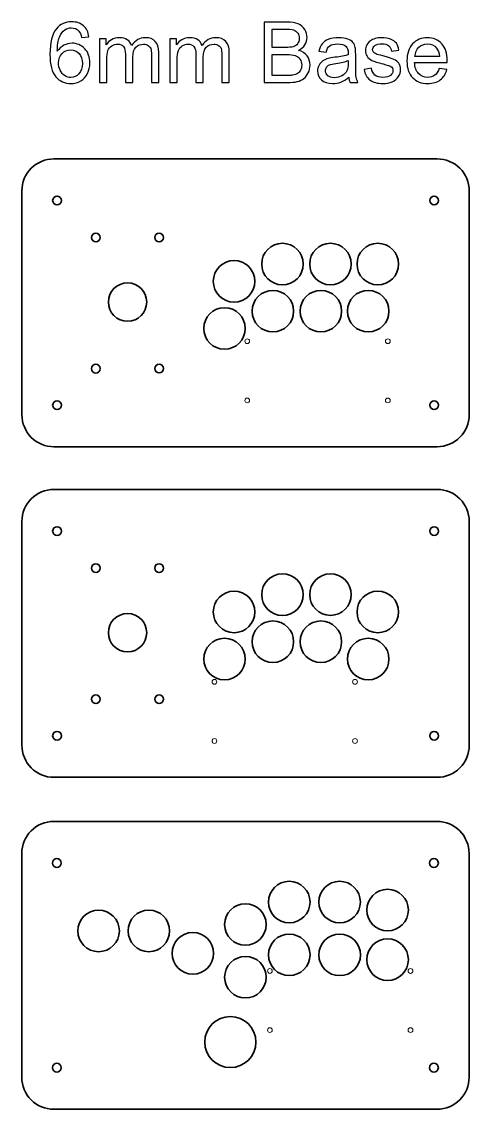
# Model space of a CAD drawing. Header units: centimetres. Extents: x 31 to 203, y -110 to 27.
# Drawn here: x 125.9 to 153.9, y -40.9 to 27.1 of the extents above; entities that cross this region are included whole.
import ezdxf

# ---------------------------------------------------------------- set-up
doc = ezdxf.new("R2010")
doc.units = ezdxf.units.CM
doc.header["$MEASUREMENT"] = 0
doc.layers.add('Layer 1', color=7, linetype='Continuous')

msp = doc.modelspace()

# ---------------------------------------------------------------- linework, layer by layer
at = {"layer": 'Layer 1', "color": 250, "lineweight": 35}
for centre, major_axis, ratio in [((130.56345, 13.6157), (0, 0.275), 1), ((134.52095, 13.6157), (0, 0.275), 1), ((142.24165, 11.95594), (0, 1.3), 1), ((145.24548, 11.95719), (0, 1.3), 1), ((148.20887, 11.95594), (0, 1.3), 1), ((139.21471, 10.87426), (0, 1.3), 1), ((132.54565, 9.577), (0, 1.20001), 0.99999167), ((141.64165, 9.00995), (0, 1.3), 1), ((144.64549, 9.00995), (0, 1.3), 1), ((147.60887, 9.00995), (0, 1.3), 1), ((138.61471, 7.92827), (0, 1.3), 1), ((130.56345, 5.41569), (0, 0.275), 1), ((134.5247, 5.41945), (0, 0.275), 1), ((130.56345, -7.05971), (0, 0.275), 1), ((134.52095, -7.05971), (0, 0.275), 1), ((142.24165, -8.71947), (0, 1.3), 1), ((145.24548, -8.71822), (0, 1.3), 1), ((139.21471, -9.80115), (0, 1.3), 1), ((148.20887, -9.80115), (0, 1.3), 1), ((132.54565, -11.09841), (0, 1.20001), 0.99999167), ((141.64165, -11.66546), (0, 1.3), 1), ((144.64549, -11.66546), (0, 1.3), 1), ((138.61471, -12.74714), (0, 1.3), 1), ((147.60887, -12.74714), (0, 1.3), 1), ((130.56345, -15.25972), (0, 0.275), 1), ((134.5247, -15.25596), (0, 0.275), 1), ((142.66574, -27.94523), (0, 1.30001), 0.99999231), ((145.82073, -27.94648), (0, 1.30001), 0.99999231), ((148.82074, -28.44649), (0, 1.30001), 0.99999231), ((130.73325, -29.75148), (0, 1.30001), 0.99999231), ((133.87824, -29.74899), (0, 1.30001), 0.99999231), ((139.92075, -29.35023), (0, 1.30001), 0.99999231), ((136.63074, -31.15273), (0, 1.30001), 0.99999231), ((142.66574, -31.24648), (0, 1.30001), 0.99999231), ((145.82199, -31.24899), (0, 1.30001), 0.99999231), ((148.82199, -31.54898), (0, 1.30001), 0.99999231), ((139.92324, -32.64523), (0, 1.30001), 0.99999231), ((138.98075, -36.70272), (0, 1.6), 1)]:
    msp.add_ellipse(centre, major_axis=major_axis, ratio=ratio, dxfattribs=at)
at = {"layer": 'Layer 1', "color": 250}
for points, knots in [([(130.12875, 26.16837), (130.12875, 26.16837), (129.66838, 26.13133), (129.66838, 26.13133), (129.62693, 26.31389), (129.56784, 26.44707), (129.49111, 26.52997), (129.36499, 26.66314), (129.20888, 26.72929), (129.02368, 26.72929), (128.87463, 26.72929), (128.74234, 26.68784), (128.62856, 26.60494), (128.48216, 26.49822), (128.36751, 26.343), (128.28196, 26.13839), (128.19729, 25.93289), (128.1532, 25.64097), (128.14967, 25.26262), (128.26168, 25.43283), (128.39926, 25.55983), (128.56154, 25.64185), (128.72381, 25.72476), (128.89315, 25.76621), (129.0713, 25.76621), (129.38175, 25.76621), (129.64633, 25.65155), (129.86505, 25.42313), (130.08289, 25.19471), (130.19225, 24.90014), (130.19225, 24.53766), (130.19225, 24.29953), (130.1411, 24.07905), (130.03879, 23.87443), (129.93561, 23.66982), (129.79538, 23.51372), (129.61546, 23.40524), (129.43643, 23.29676), (129.2327, 23.24208), (129.00516, 23.24208), (128.61798, 23.24208), (128.30136, 23.38496), (128.05618, 23.66982), (127.81188, 23.95469), (127.68929, 24.42477), (127.68929, 25.07917), (127.68929, 25.81119), (127.82511, 26.34388), (128.09587, 26.67637), (128.33223, 26.96565), (128.65061, 27.11029), (129.0519, 27.11029), (129.35, 27.11029), (129.59518, 27.02651), (129.78568, 26.85982), (129.97618, 26.69313), (130.09083, 26.46294), (130.12875, 26.16837)], [0, 0, 0, 0, 0.05263158, 0.05263158, 0.05263158, 0.10526316, 0.10526316, 0.10526316, 0.15789474, 0.15789474, 0.15789474, 0.21052632, 0.21052632, 0.21052632, 0.26315789, 0.26315789, 0.26315789, 0.31578947, 0.31578947, 0.31578947, 0.36842105, 0.36842105, 0.36842105, 0.42105263, 0.42105263, 0.42105263, 0.47368421, 0.47368421, 0.47368421, 0.52631579, 0.52631579, 0.52631579, 0.57894737, 0.57894737, 0.57894737, 0.63157895, 0.63157895, 0.63157895, 0.68421053, 0.68421053, 0.68421053, 0.73684211, 0.73684211, 0.73684211, 0.78947368, 0.78947368, 0.78947368, 0.84210526, 0.84210526, 0.84210526, 0.89473684, 0.89473684, 0.89473684, 0.94736842, 0.94736842, 0.94736842, 1, 1, 1, 1]), ([(141.10367, 23.30558), (141.10367, 23.30558), (141.10367, 27.09442), (141.10367, 27.09442), (141.10367, 27.09442), (142.52537, 27.09442), (142.52537, 27.09442), (142.81465, 27.09442), (143.0466, 27.05649), (143.2221, 26.97976), (143.39673, 26.90303), (143.53343, 26.78485), (143.63221, 26.62522), (143.73187, 26.46647), (143.78126, 26.29978), (143.78126, 26.12516), (143.78126, 25.96376), (143.73716, 25.81119), (143.64985, 25.66831), (143.56253, 25.52544), (143.43024, 25.4099), (143.25297, 25.32171), (143.48228, 25.25468), (143.65867, 25.14003), (143.78126, 24.97775), (143.90473, 24.81635), (143.96647, 24.62497), (143.96647, 24.40448), (143.96647, 24.22633), (143.92854, 24.06141), (143.85358, 23.90883), (143.77861, 23.75625), (143.68601, 23.63896), (143.57576, 23.55605), (143.46552, 23.47403), (143.32706, 23.41141), (143.16125, 23.36908), (142.99456, 23.32675), (142.79083, 23.30558), (142.54918, 23.30558), (142.54918, 23.30558), (141.10367, 23.30558), (141.10367, 23.30558)], [0, 0, 0, 0, 0.07142857, 0.07142857, 0.07142857, 0.14285714, 0.14285714, 0.14285714, 0.21428571, 0.21428571, 0.21428571, 0.28571429, 0.28571429, 0.28571429, 0.35714286, 0.35714286, 0.35714286, 0.42857143, 0.42857143, 0.42857143, 0.5, 0.5, 0.5, 0.57142857, 0.57142857, 0.57142857, 0.64285714, 0.64285714, 0.64285714, 0.71428571, 0.71428571, 0.71428571, 0.78571429, 0.78571429, 0.78571429, 0.85714286, 0.85714286, 0.85714286, 0.92857143, 0.92857143, 0.92857143, 1, 1, 1, 1]), ([(141.60638, 25.50162), (141.60638, 25.50162), (142.42571, 25.50162), (142.42571, 25.50162), (142.64796, 25.50162), (142.80759, 25.51662), (142.90372, 25.54572), (143.0316, 25.58364), (143.12774, 25.64714), (143.19212, 25.73534), (143.2565, 25.82353), (143.28913, 25.93378), (143.28913, 26.06695), (143.28913, 26.19307), (143.25915, 26.30419), (143.19829, 26.39944), (143.13832, 26.49558), (143.05189, 26.56172), (142.93988, 26.597), (142.82787, 26.63228), (142.63561, 26.64992), (142.36397, 26.64992), (142.36397, 26.64992), (141.60638, 26.64992), (141.60638, 26.64992), (141.60638, 26.64992), (141.60638, 25.50162), (141.60638, 25.50162)], [0, 0, 0, 0, 0.11111111, 0.11111111, 0.11111111, 0.22222222, 0.22222222, 0.22222222, 0.33333333, 0.33333333, 0.33333333, 0.44444444, 0.44444444, 0.44444444, 0.55555556, 0.55555556, 0.55555556, 0.66666667, 0.66666667, 0.66666667, 0.77777778, 0.77777778, 0.77777778, 0.88888889, 0.88888889, 0.88888889, 1, 1, 1, 1]), ([(130.78051, 23.30558), (130.78051, 23.30558), (130.78051, 26.05196), (130.78051, 26.05196), (130.78051, 26.05196), (131.19855, 26.05196), (131.19855, 26.05196), (131.19855, 26.05196), (131.19855, 25.6639), (131.19855, 25.6639), (131.2841, 25.79796), (131.39875, 25.90644), (131.54163, 25.98757), (131.6845, 26.0696), (131.84678, 26.11017), (132.02934, 26.11017), (132.23219, 26.11017), (132.39888, 26.06783), (132.52853, 25.98405), (132.65817, 25.89938), (132.74989, 25.78208), (132.80281, 25.63039), (133.02153, 25.95053), (133.30464, 26.11017), (133.65389, 26.11017), (133.92729, 26.11017), (134.13807, 26.0352), (134.28448, 25.88439), (134.43176, 25.73357), (134.50585, 25.50162), (134.50585, 25.18853), (134.50585, 25.18853), (134.50585, 23.30558), (134.50585, 23.30558), (134.50585, 23.30558), (134.04018, 23.30558), (134.04018, 23.30558), (134.04018, 23.30558), (134.04018, 25.03419), (134.04018, 25.03419), (134.04018, 25.2194), (134.0243, 25.35346), (133.99432, 25.43548), (133.96433, 25.5175), (133.90965, 25.58276), (133.82939, 25.63303), (133.75002, 25.6833), (133.65653, 25.708), (133.54982, 25.708), (133.35579, 25.708), (133.19528, 25.64362), (133.06739, 25.51573), (132.93951, 25.38697), (132.87601, 25.18148), (132.87601, 24.89925), (132.87601, 24.89925), (132.87601, 23.30558), (132.87601, 23.30558), (132.87601, 23.30558), (132.41034, 23.30558), (132.41034, 23.30558), (132.41034, 23.30558), (132.41034, 25.08799), (132.41034, 25.08799), (132.41034, 25.29437), (132.37242, 25.44959), (132.29657, 25.55278), (132.22073, 25.65596), (132.09637, 25.708), (131.92439, 25.708), (131.79386, 25.708), (131.67304, 25.6736), (131.56191, 25.60481), (131.45079, 25.53602), (131.37053, 25.43548), (131.32026, 25.3023), (131.27087, 25.17001), (131.24618, 24.97863), (131.24618, 24.72904), (131.24618, 24.72904), (131.24618, 23.30558), (131.24618, 23.30558), (131.24618, 23.30558), (130.78051, 23.30558), (130.78051, 23.30558)], [0, 0, 0, 0, 0.03571429, 0.03571429, 0.03571429, 0.07142857, 0.07142857, 0.07142857, 0.10714286, 0.10714286, 0.10714286, 0.14285714, 0.14285714, 0.14285714, 0.17857143, 0.17857143, 0.17857143, 0.21428571, 0.21428571, 0.21428571, 0.25, 0.25, 0.25, 0.28571429, 0.28571429, 0.28571429, 0.32142857, 0.32142857, 0.32142857, 0.35714286, 0.35714286, 0.35714286, 0.39285714, 0.39285714, 0.39285714, 0.42857143, 0.42857143, 0.42857143, 0.46428571, 0.46428571, 0.46428571, 0.5, 0.5, 0.5, 0.53571429, 0.53571429, 0.53571429, 0.57142857, 0.57142857, 0.57142857, 0.60714286, 0.60714286, 0.60714286, 0.64285714, 0.64285714, 0.64285714, 0.67857143, 0.67857143, 0.67857143, 0.71428571, 0.71428571, 0.71428571, 0.75, 0.75, 0.75, 0.78571429, 0.78571429, 0.78571429, 0.82142857, 0.82142857, 0.82142857, 0.85714286, 0.85714286, 0.85714286, 0.89285714, 0.89285714, 0.89285714, 0.92857143, 0.92857143, 0.92857143, 0.96428571, 0.96428571, 0.96428571, 1, 1, 1, 1]), ([(135.18847, 23.30558), (135.18847, 23.30558), (135.18847, 26.05196), (135.18847, 26.05196), (135.18847, 26.05196), (135.60651, 26.05196), (135.60651, 26.05196), (135.60651, 26.05196), (135.60651, 25.6639), (135.60651, 25.6639), (135.69206, 25.79796), (135.80671, 25.90644), (135.94959, 25.98757), (136.09246, 26.0696), (136.25474, 26.11017), (136.4373, 26.11017), (136.64015, 26.11017), (136.80684, 26.06783), (136.93649, 25.98405), (137.06613, 25.89938), (137.15785, 25.78208), (137.21077, 25.63039), (137.42949, 25.95053), (137.7126, 26.11017), (138.06185, 26.11017), (138.33525, 26.11017), (138.54603, 26.0352), (138.69244, 25.88439), (138.83972, 25.73357), (138.91381, 25.50162), (138.91381, 25.18853), (138.91381, 25.18853), (138.91381, 23.30558), (138.91381, 23.30558), (138.91381, 23.30558), (138.44814, 23.30558), (138.44814, 23.30558), (138.44814, 23.30558), (138.44814, 25.03419), (138.44814, 25.03419), (138.44814, 25.2194), (138.43226, 25.35346), (138.40228, 25.43548), (138.37229, 25.5175), (138.31761, 25.58276), (138.23735, 25.63303), (138.15798, 25.6833), (138.06449, 25.708), (137.95778, 25.708), (137.76375, 25.708), (137.60324, 25.64362), (137.47535, 25.51573), (137.34747, 25.38697), (137.28397, 25.18148), (137.28397, 24.89925), (137.28397, 24.89925), (137.28397, 23.30558), (137.28397, 23.30558), (137.28397, 23.30558), (136.8183, 23.30558), (136.8183, 23.30558), (136.8183, 23.30558), (136.8183, 25.08799), (136.8183, 25.08799), (136.8183, 25.29437), (136.78038, 25.44959), (136.70453, 25.55278), (136.62869, 25.65596), (136.50433, 25.708), (136.33235, 25.708), (136.20182, 25.708), (136.081, 25.6736), (135.96987, 25.60481), (135.85875, 25.53602), (135.77849, 25.43548), (135.72822, 25.3023), (135.67883, 25.17001), (135.65414, 24.97863), (135.65414, 24.72904), (135.65414, 24.72904), (135.65414, 23.30558), (135.65414, 23.30558), (135.65414, 23.30558), (135.18847, 23.30558), (135.18847, 23.30558)], [0, 0, 0, 0, 0.03571429, 0.03571429, 0.03571429, 0.07142857, 0.07142857, 0.07142857, 0.10714286, 0.10714286, 0.10714286, 0.14285714, 0.14285714, 0.14285714, 0.17857143, 0.17857143, 0.17857143, 0.21428571, 0.21428571, 0.21428571, 0.25, 0.25, 0.25, 0.28571429, 0.28571429, 0.28571429, 0.32142857, 0.32142857, 0.32142857, 0.35714286, 0.35714286, 0.35714286, 0.39285714, 0.39285714, 0.39285714, 0.42857143, 0.42857143, 0.42857143, 0.46428571, 0.46428571, 0.46428571, 0.5, 0.5, 0.5, 0.53571429, 0.53571429, 0.53571429, 0.57142857, 0.57142857, 0.57142857, 0.60714286, 0.60714286, 0.60714286, 0.64285714, 0.64285714, 0.64285714, 0.67857143, 0.67857143, 0.67857143, 0.71428571, 0.71428571, 0.71428571, 0.75, 0.75, 0.75, 0.78571429, 0.78571429, 0.78571429, 0.82142857, 0.82142857, 0.82142857, 0.85714286, 0.85714286, 0.85714286, 0.89285714, 0.89285714, 0.89285714, 0.92857143, 0.92857143, 0.92857143, 0.96428571, 0.96428571, 0.96428571, 1, 1, 1, 1]), ([(146.39005, 23.64954), (146.21719, 23.50225), (146.0505, 23.39907), (145.89087, 23.33821), (145.73123, 23.27736), (145.56014, 23.24737), (145.37669, 23.24737), (145.07507, 23.24737), (144.84311, 23.32057), (144.68084, 23.46786), (144.51856, 23.61426), (144.43742, 23.80212), (144.43742, 24.03054), (144.43742, 24.16459), (144.46829, 24.28718), (144.52914, 24.39831), (144.59088, 24.50943), (144.67114, 24.59763), (144.76991, 24.66466), (144.86957, 24.73169), (144.9807, 24.78284), (145.10505, 24.81723), (145.19677, 24.84105), (145.33524, 24.86398), (145.51957, 24.88691), (145.89528, 24.931), (146.17309, 24.9848), (146.35036, 25.04654), (146.35212, 25.11004), (146.353, 25.15061), (146.353, 25.16737), (146.353, 25.3561), (146.30891, 25.48928), (146.22071, 25.56689), (146.10165, 25.67184), (145.92438, 25.72387), (145.68978, 25.72387), (145.47018, 25.72387), (145.3079, 25.68507), (145.20383, 25.60834), (145.09888, 25.53161), (145.02215, 25.39579), (144.97188, 25.2), (144.97188, 25.2), (144.5168, 25.2635), (144.5168, 25.2635), (144.55825, 25.45841), (144.62616, 25.61628), (144.72141, 25.73622), (144.81666, 25.85616), (144.95424, 25.94789), (145.13416, 26.01315), (145.31319, 26.07753), (145.52221, 26.11017), (145.75857, 26.11017), (145.99317, 26.11017), (146.18455, 26.08282), (146.33184, 26.02726), (146.47824, 25.9717), (146.58672, 25.90291), (146.65551, 25.81912), (146.7243, 25.73534), (146.77281, 25.62951), (146.80103, 25.50162), (146.81603, 25.42225), (146.82396, 25.27937), (146.82396, 25.07388), (146.82396, 25.07388), (146.82396, 24.45652), (146.82396, 24.45652), (146.82396, 24.02525), (146.83366, 23.75273), (146.85307, 23.63719), (146.87159, 23.52166), (146.91039, 23.41141), (146.96684, 23.30558), (146.96684, 23.30558), (146.48, 23.30558), (146.48, 23.30558), (146.43326, 23.40348), (146.40328, 23.51813), (146.39005, 23.64954)], [0, 0, 0, 0, 0.03703704, 0.03703704, 0.03703704, 0.07407407, 0.07407407, 0.07407407, 0.11111111, 0.11111111, 0.11111111, 0.14814815, 0.14814815, 0.14814815, 0.18518519, 0.18518519, 0.18518519, 0.22222222, 0.22222222, 0.22222222, 0.25925926, 0.25925926, 0.25925926, 0.2962963, 0.2962963, 0.2962963, 0.33333333, 0.33333333, 0.33333333, 0.37037037, 0.37037037, 0.37037037, 0.40740741, 0.40740741, 0.40740741, 0.44444444, 0.44444444, 0.44444444, 0.48148148, 0.48148148, 0.48148148, 0.51851852, 0.51851852, 0.51851852, 0.55555556, 0.55555556, 0.55555556, 0.59259259, 0.59259259, 0.59259259, 0.62962963, 0.62962963, 0.62962963, 0.66666667, 0.66666667, 0.66666667, 0.7037037, 0.7037037, 0.7037037, 0.74074074, 0.74074074, 0.74074074, 0.77777778, 0.77777778, 0.77777778, 0.81481481, 0.81481481, 0.81481481, 0.85185185, 0.85185185, 0.85185185, 0.88888889, 0.88888889, 0.88888889, 0.92592593, 0.92592593, 0.92592593, 0.96296296, 0.96296296, 0.96296296, 1, 1, 1, 1]), ([(147.35401, 24.12579), (147.35401, 24.12579), (147.81439, 24.19987), (147.81439, 24.19987), (147.83996, 24.01555), (147.91228, 23.87443), (148.03046, 23.77566), (148.14864, 23.67776), (148.31445, 23.62837), (148.52612, 23.62837), (148.74043, 23.62837), (148.89918, 23.67159), (149.00325, 23.7589), (149.10644, 23.84533), (149.15847, 23.94764), (149.15847, 24.06493), (149.15847, 24.16989), (149.11173, 24.25279), (149.01912, 24.31276), (148.95386, 24.35421), (148.79511, 24.40625), (148.54287, 24.47063), (148.20244, 24.55618), (147.96696, 24.63026), (147.83467, 24.69288), (147.70326, 24.75638), (147.6036, 24.84281), (147.53569, 24.95394), (147.46778, 25.06418), (147.43339, 25.18677), (147.43339, 25.32082), (147.43339, 25.44341), (147.46161, 25.5563), (147.51717, 25.66037), (147.57362, 25.76444), (147.64946, 25.85087), (147.7456, 25.91966), (147.81791, 25.97258), (147.91669, 26.01756), (148.04105, 26.0546), (148.16628, 26.09164), (148.29946, 26.11017), (148.44233, 26.11017), (148.65753, 26.11017), (148.84626, 26.0793), (149.00854, 26.01668), (149.1717, 25.95494), (149.29164, 25.87028), (149.36926, 25.76444), (149.44599, 25.65773), (149.49978, 25.51573), (149.52889, 25.33758), (149.52889, 25.33758), (149.0738, 25.27408), (149.0738, 25.27408), (149.05352, 25.41696), (148.99355, 25.52896), (148.89477, 25.60922), (148.79599, 25.68948), (148.65664, 25.72916), (148.47585, 25.72916), (148.2633, 25.72916), (148.11072, 25.69389), (148.01988, 25.62333), (147.92904, 25.55278), (147.88318, 25.46987), (147.88318, 25.3755), (147.88318, 25.31553), (147.9017, 25.26085), (147.93962, 25.21235), (147.97755, 25.16296), (148.03664, 25.1215), (148.11778, 25.08887), (148.16452, 25.07123), (148.30034, 25.03155), (148.52788, 24.96981), (148.85596, 24.8825), (149.08527, 24.81018), (149.2158, 24.75462), (149.34633, 24.69905), (149.44863, 24.61703), (149.52271, 24.5112), (149.59768, 24.40448), (149.63472, 24.27219), (149.63472, 24.11344), (149.63472, 23.9591), (149.58974, 23.81358), (149.4989, 23.67688), (149.40806, 23.54018), (149.27753, 23.43434), (149.10732, 23.35938), (148.93622, 23.28441), (148.74308, 23.24737), (148.52788, 23.24737), (148.17157, 23.24737), (147.89905, 23.32146), (147.71208, 23.46874), (147.52511, 23.61691), (147.40605, 23.83563), (147.35401, 24.12579)], [0, 0, 0, 0, 0.03030303, 0.03030303, 0.03030303, 0.06060606, 0.06060606, 0.06060606, 0.09090909, 0.09090909, 0.09090909, 0.12121212, 0.12121212, 0.12121212, 0.15151515, 0.15151515, 0.15151515, 0.18181818, 0.18181818, 0.18181818, 0.21212121, 0.21212121, 0.21212121, 0.24242424, 0.24242424, 0.24242424, 0.27272727, 0.27272727, 0.27272727, 0.3030303, 0.3030303, 0.3030303, 0.33333333, 0.33333333, 0.33333333, 0.36363636, 0.36363636, 0.36363636, 0.39393939, 0.39393939, 0.39393939, 0.42424242, 0.42424242, 0.42424242, 0.45454545, 0.45454545, 0.45454545, 0.48484848, 0.48484848, 0.48484848, 0.51515152, 0.51515152, 0.51515152, 0.54545455, 0.54545455, 0.54545455, 0.57575758, 0.57575758, 0.57575758, 0.60606061, 0.60606061, 0.60606061, 0.63636364, 0.63636364, 0.63636364, 0.66666667, 0.66666667, 0.66666667, 0.6969697, 0.6969697, 0.6969697, 0.72727273, 0.72727273, 0.72727273, 0.75757576, 0.75757576, 0.75757576, 0.78787879, 0.78787879, 0.78787879, 0.81818182, 0.81818182, 0.81818182, 0.84848485, 0.84848485, 0.84848485, 0.87878788, 0.87878788, 0.87878788, 0.90909091, 0.90909091, 0.90909091, 0.93939394, 0.93939394, 0.93939394, 0.96969697, 0.96969697, 0.96969697, 1, 1, 1, 1]), ([(152.0583, 24.19458), (152.0583, 24.19458), (152.53984, 24.13108), (152.53984, 24.13108), (152.46488, 23.8515), (152.32465, 23.63366), (152.12004, 23.47932), (151.91543, 23.32498), (151.65437, 23.24737), (151.33599, 23.24737), (150.93559, 23.24737), (150.61809, 23.37084), (150.38349, 23.61779), (150.14889, 23.86385), (150.03159, 24.21046), (150.03159, 24.65584), (150.03159, 25.11621), (150.14977, 25.47428), (150.38702, 25.72828), (150.62426, 25.98316), (150.93206, 26.11017), (151.31041, 26.11017), (151.67642, 26.11017), (151.9754, 25.98581), (152.20735, 25.73622), (152.4393, 25.48663), (152.55572, 25.13562), (152.55572, 24.68318), (152.55572, 24.65584), (152.55484, 24.61439), (152.55307, 24.55971), (152.55307, 24.55971), (150.50784, 24.55971), (150.50784, 24.55971), (150.52548, 24.25896), (150.61015, 24.02789), (150.76361, 23.86826), (150.91618, 23.70863), (151.10756, 23.62837), (151.33599, 23.62837), (151.5062, 23.62837), (151.65172, 23.67335), (151.77167, 23.76331), (151.8925, 23.85327), (151.98775, 23.99702), (152.0583, 24.19458)], [0, 0, 0, 0, 0.06666667, 0.06666667, 0.06666667, 0.13333333, 0.13333333, 0.13333333, 0.2, 0.2, 0.2, 0.26666667, 0.26666667, 0.26666667, 0.33333333, 0.33333333, 0.33333333, 0.4, 0.4, 0.4, 0.46666667, 0.46666667, 0.46666667, 0.53333333, 0.53333333, 0.53333333, 0.6, 0.6, 0.6, 0.66666667, 0.66666667, 0.66666667, 0.73333333, 0.73333333, 0.73333333, 0.8, 0.8, 0.8, 0.86666667, 0.86666667, 0.86666667, 0.93333333, 0.93333333, 0.93333333, 1, 1, 1, 1]), ([(128.22375, 24.53325), (128.22375, 24.37273), (128.25815, 24.21928), (128.32606, 24.07287), (128.39397, 23.92647), (128.48922, 23.81534), (128.61004, 23.73861), (128.73175, 23.66189), (128.86052, 23.62308), (128.99722, 23.62308), (129.19566, 23.62308), (129.36499, 23.70246), (129.50522, 23.86121), (129.64545, 24.01996), (129.716, 24.23515), (129.716, 24.50767), (129.716, 24.76961), (129.64633, 24.97598), (129.50786, 25.1268), (129.3694, 25.27761), (129.19301, 25.35346), (128.9787, 25.35346), (128.76879, 25.35346), (128.58976, 25.27761), (128.44336, 25.1268), (128.29695, 24.97598), (128.22375, 24.77843), (128.22375, 24.53325)], [0, 0, 0, 0, 0.11111111, 0.11111111, 0.11111111, 0.22222222, 0.22222222, 0.22222222, 0.33333333, 0.33333333, 0.33333333, 0.44444444, 0.44444444, 0.44444444, 0.55555556, 0.55555556, 0.55555556, 0.66666667, 0.66666667, 0.66666667, 0.77777778, 0.77777778, 0.77777778, 0.88888889, 0.88888889, 0.88888889, 1, 1, 1, 1]), ([(150.5343, 24.94071), (150.5343, 24.94071), (152.06359, 24.94071), (152.06359, 24.94071), (152.04331, 25.17178), (151.98422, 25.34464), (151.88809, 25.46017), (151.7408, 25.63921), (151.54854, 25.72916), (151.31306, 25.72916), (151.09963, 25.72916), (150.92059, 25.65773), (150.77507, 25.51485), (150.63043, 25.37198), (150.55018, 25.1806), (150.5343, 24.94071)], [0, 0, 0, 0, 0.2, 0.2, 0.2, 0.4, 0.4, 0.4, 0.6, 0.6, 0.6, 0.8, 0.8, 0.8, 1, 1, 1, 1]), ([(141.60638, 23.75008), (141.60638, 23.75008), (142.55006, 23.75008), (142.55006, 23.75008), (142.71234, 23.75008), (142.82611, 23.75625), (142.89226, 23.7686), (143.00691, 23.78889), (143.10392, 23.82328), (143.18153, 23.87179), (143.25915, 23.9203), (143.32265, 23.99085), (143.37292, 24.08346), (143.42319, 24.17606), (143.44788, 24.28278), (143.44788, 24.4036), (143.44788, 24.54559), (143.41172, 24.66818), (143.33852, 24.77314), (143.2662, 24.87809), (143.16566, 24.95129), (143.0369, 24.99362), (142.90901, 25.03596), (142.7238, 25.05712), (142.48303, 25.05712), (142.48303, 25.05712), (141.60638, 25.05712), (141.60638, 25.05712), (141.60638, 25.05712), (141.60638, 23.75008), (141.60638, 23.75008)], [0, 0, 0, 0, 0.1, 0.1, 0.1, 0.2, 0.2, 0.2, 0.3, 0.3, 0.3, 0.4, 0.4, 0.4, 0.5, 0.5, 0.5, 0.6, 0.6, 0.6, 0.7, 0.7, 0.7, 0.8, 0.8, 0.8, 0.9, 0.9, 0.9, 1, 1, 1, 1]), ([(146.353, 24.68141), (146.18367, 24.61262), (145.92967, 24.55441), (145.591, 24.50679), (145.39874, 24.47945), (145.26292, 24.44858), (145.18355, 24.41418), (145.10417, 24.37979), (145.04332, 24.32952), (145.0001, 24.26425), (144.95689, 24.19811), (144.93484, 24.12491), (144.93484, 24.04377), (144.93484, 23.92118), (144.98158, 23.81799), (145.07595, 23.73597), (145.17032, 23.65395), (145.3079, 23.6125), (145.4887, 23.6125), (145.66773, 23.6125), (145.82737, 23.6513), (145.96759, 23.7298), (146.10694, 23.80741), (146.21013, 23.91412), (146.27539, 24.04906), (146.32566, 24.15401), (146.35036, 24.30835), (146.35036, 24.51208), (146.35036, 24.51208), (146.353, 24.68141), (146.353, 24.68141)], [0, 0, 0, 0, 0.1, 0.1, 0.1, 0.2, 0.2, 0.2, 0.3, 0.3, 0.3, 0.4, 0.4, 0.4, 0.5, 0.5, 0.5, 0.6, 0.6, 0.6, 0.7, 0.7, 0.7, 0.8, 0.8, 0.8, 0.9, 0.9, 0.9, 1, 1, 1, 1])]:
    msp.add_open_spline(points, degree=3, knots=knots, dxfattribs=at)
at = {"layer": 'Layer 1', "lineweight": 35}
for points, knots in [([(153.93333, 16.5319), (153.93299, 17.06267), (153.72183, 17.57156), (153.34628, 17.94663), (152.97073, 18.32171), (152.4641, 18.53223), (151.93333, 18.5319), (151.93333, 18.5319), (127.93333, 18.5319), (127.93333, 18.5319), (127.40256, 18.53156), (126.89367, 18.32039), (126.51859, 17.94485), (126.14352, 17.5693), (125.93299, 17.06267), (125.93333, 16.5319), (125.93333, 16.5319), (125.93333, 2.5319), (125.93333, 2.5319), (125.93366, 2.00113), (126.14483, 1.49223), (126.52038, 1.11716), (126.89593, 0.74209), (127.40256, 0.53156), (127.93333, 0.5319), (127.93333, 0.5319), (151.93333, 0.5319), (151.93333, 0.5319), (152.4641, 0.53223), (152.97299, 0.7434), (153.34807, 1.11895), (153.72314, 1.49449), (153.93366, 2.00113), (153.93333, 2.5319), (153.93333, 2.5319), (153.93333, 16.5319), (153.93333, 16.5319)], [0, 0, 0, 0, 0.08333333, 0.08333333, 0.08333333, 0.16666667, 0.16666667, 0.16666667, 0.25, 0.25, 0.25, 0.33333333, 0.33333333, 0.33333333, 0.41666667, 0.41666667, 0.41666667, 0.5, 0.5, 0.5, 0.58333333, 0.58333333, 0.58333333, 0.66666667, 0.66666667, 0.66666667, 0.75, 0.75, 0.75, 0.83333333, 0.83333333, 0.83333333, 0.91666667, 0.91666667, 0.91666667, 1, 1, 1, 1]), ([(128.40833, 15.9319), (128.40833, 16.08378), (128.28521, 16.2069), (128.13333, 16.2069), (127.98145, 16.2069), (127.85833, 16.08378), (127.85833, 15.9319), (127.85833, 15.78002), (127.98145, 15.6569), (128.13333, 15.6569), (128.28521, 15.6569), (128.40833, 15.78002), (128.40833, 15.9319)], [0, 0, 0, 0, 0.25, 0.25, 0.25, 0.5, 0.5, 0.5, 0.75, 0.75, 0.75, 1, 1, 1, 1]), ([(152.00833, 15.9319), (152.00833, 16.08378), (151.88521, 16.2069), (151.73333, 16.2069), (151.58145, 16.2069), (151.45833, 16.08378), (151.45833, 15.9319), (151.45833, 15.78002), (151.58145, 15.6569), (151.73333, 15.6569), (151.88521, 15.6569), (152.00833, 15.78002), (152.00833, 15.9319)], [0, 0, 0, 0, 0.25, 0.25, 0.25, 0.5, 0.5, 0.5, 0.75, 0.75, 0.75, 1, 1, 1, 1]), ([(128.40833, 3.1319), (128.40833, 3.28378), (128.28521, 3.4069), (128.13333, 3.4069), (127.98145, 3.4069), (127.85833, 3.28378), (127.85833, 3.1319), (127.85833, 2.98002), (127.98145, 2.8569), (128.13333, 2.8569), (128.28521, 2.8569), (128.40833, 2.98002), (128.40833, 3.1319)], [0, 0, 0, 0, 0.25, 0.25, 0.25, 0.5, 0.5, 0.5, 0.75, 0.75, 0.75, 1, 1, 1, 1]), ([(152.00833, 3.1319), (152.00833, 3.28378), (151.88521, 3.4069), (151.73333, 3.4069), (151.58145, 3.4069), (151.45833, 3.28378), (151.45833, 3.1319), (151.45833, 2.98002), (151.58145, 2.8569), (151.73333, 2.8569), (151.88521, 2.8569), (152.00833, 2.98002), (152.00833, 3.1319)], [0, 0, 0, 0, 0.25, 0.25, 0.25, 0.5, 0.5, 0.5, 0.75, 0.75, 0.75, 1, 1, 1, 1]), ([(153.93333, -4.14351), (153.93299, -3.61274), (153.72183, -3.10385), (153.34628, -2.72878), (152.97073, -2.3537), (152.4641, -2.14318), (151.93333, -2.14351), (151.93333, -2.14351), (127.93333, -2.14351), (127.93333, -2.14351), (127.40256, -2.14385), (126.89367, -2.35502), (126.51859, -2.73056), (126.14352, -3.10611), (125.93299, -3.61274), (125.93333, -4.14351), (125.93333, -4.14351), (125.93333, -18.14351), (125.93333, -18.14351), (125.93366, -18.67428), (126.14483, -19.18318), (126.52038, -19.55825), (126.89593, -19.93332), (127.40256, -20.14385), (127.93333, -20.14351), (127.93333, -20.14351), (151.93333, -20.14351), (151.93333, -20.14351), (152.4641, -20.14318), (152.97299, -19.93201), (153.34807, -19.55646), (153.72314, -19.18092), (153.93366, -18.67428), (153.93333, -18.14351), (153.93333, -18.14351), (153.93333, -4.14351), (153.93333, -4.14351)], [0, 0, 0, 0, 0.08333333, 0.08333333, 0.08333333, 0.16666667, 0.16666667, 0.16666667, 0.25, 0.25, 0.25, 0.33333333, 0.33333333, 0.33333333, 0.41666667, 0.41666667, 0.41666667, 0.5, 0.5, 0.5, 0.58333333, 0.58333333, 0.58333333, 0.66666667, 0.66666667, 0.66666667, 0.75, 0.75, 0.75, 0.83333333, 0.83333333, 0.83333333, 0.91666667, 0.91666667, 0.91666667, 1, 1, 1, 1]), ([(128.40833, -4.74351), (128.40833, -4.59163), (128.28521, -4.46851), (128.13333, -4.46851), (127.98145, -4.46851), (127.85833, -4.59163), (127.85833, -4.74351), (127.85833, -4.89539), (127.98145, -5.01851), (128.13333, -5.01851), (128.28521, -5.01851), (128.40833, -4.89539), (128.40833, -4.74351)], [0, 0, 0, 0, 0.25, 0.25, 0.25, 0.5, 0.5, 0.5, 0.75, 0.75, 0.75, 1, 1, 1, 1]), ([(152.00833, -4.74351), (152.00833, -4.59163), (151.88521, -4.46851), (151.73333, -4.46851), (151.58145, -4.46851), (151.45833, -4.59163), (151.45833, -4.74351), (151.45833, -4.89539), (151.58145, -5.01851), (151.73333, -5.01851), (151.88521, -5.01851), (152.00833, -4.89539), (152.00833, -4.74351)], [0, 0, 0, 0, 0.25, 0.25, 0.25, 0.5, 0.5, 0.5, 0.75, 0.75, 0.75, 1, 1, 1, 1]), ([(128.40833, -17.54351), (128.40833, -17.39163), (128.28521, -17.26851), (128.13333, -17.26851), (127.98145, -17.26851), (127.85833, -17.39163), (127.85833, -17.54351), (127.85833, -17.69539), (127.98145, -17.81851), (128.13333, -17.81851), (128.28521, -17.81851), (128.40833, -17.69539), (128.40833, -17.54351)], [0, 0, 0, 0, 0.25, 0.25, 0.25, 0.5, 0.5, 0.5, 0.75, 0.75, 0.75, 1, 1, 1, 1]), ([(152.00833, -17.54351), (152.00833, -17.39163), (151.88521, -17.26851), (151.73333, -17.26851), (151.58145, -17.26851), (151.45833, -17.39163), (151.45833, -17.54351), (151.45833, -17.69539), (151.58145, -17.81851), (151.73333, -17.81851), (151.88521, -17.81851), (152.00833, -17.69539), (152.00833, -17.54351)], [0, 0, 0, 0, 0.25, 0.25, 0.25, 0.5, 0.5, 0.5, 0.75, 0.75, 0.75, 1, 1, 1, 1]), ([(153.92324, -24.90365), (153.9229, -24.37288), (153.71174, -23.86399), (153.33619, -23.48892), (152.96064, -23.11384), (152.45401, -22.90332), (151.92324, -22.90365), (151.92324, -22.90365), (127.92324, -22.90365), (127.92324, -22.90365), (127.39247, -22.90399), (126.88358, -23.11516), (126.5085, -23.4907), (126.13343, -23.86625), (125.9229, -24.37288), (125.92324, -24.90365), (125.92324, -24.90365), (125.92324, -38.90365), (125.92324, -38.90365), (125.92357, -39.43442), (126.13474, -39.94332), (126.51029, -40.31839), (126.88584, -40.69346), (127.39247, -40.90399), (127.92324, -40.90365), (127.92324, -40.90365), (151.92324, -40.90365), (151.92324, -40.90365), (152.45401, -40.90332), (152.9629, -40.69215), (153.33798, -40.3166), (153.71305, -39.94106), (153.92357, -39.43442), (153.92324, -38.90365), (153.92324, -38.90365), (153.92324, -24.90365), (153.92324, -24.90365)], [0, 0, 0, 0, 0.08333333, 0.08333333, 0.08333333, 0.16666667, 0.16666667, 0.16666667, 0.25, 0.25, 0.25, 0.33333333, 0.33333333, 0.33333333, 0.41666667, 0.41666667, 0.41666667, 0.5, 0.5, 0.5, 0.58333333, 0.58333333, 0.58333333, 0.66666667, 0.66666667, 0.66666667, 0.75, 0.75, 0.75, 0.83333333, 0.83333333, 0.83333333, 0.91666667, 0.91666667, 0.91666667, 1, 1, 1, 1]), ([(128.39824, -25.50365), (128.39824, -25.35177), (128.27512, -25.22865), (128.12324, -25.22865), (127.97136, -25.22865), (127.84824, -25.35177), (127.84824, -25.50365), (127.84824, -25.65553), (127.97136, -25.77865), (128.12324, -25.77865), (128.27512, -25.77865), (128.39824, -25.65553), (128.39824, -25.50365)], [0, 0, 0, 0, 0.25, 0.25, 0.25, 0.5, 0.5, 0.5, 0.75, 0.75, 0.75, 1, 1, 1, 1]), ([(151.99824, -25.50365), (151.99824, -25.35177), (151.87512, -25.22865), (151.72324, -25.22865), (151.57136, -25.22865), (151.44824, -25.35177), (151.44824, -25.50365), (151.44824, -25.65553), (151.57136, -25.77865), (151.72324, -25.77865), (151.87512, -25.77865), (151.99824, -25.65553), (151.99824, -25.50365)], [0, 0, 0, 0, 0.25, 0.25, 0.25, 0.5, 0.5, 0.5, 0.75, 0.75, 0.75, 1, 1, 1, 1]), ([(128.39824, -38.30365), (128.39824, -38.15177), (128.27512, -38.02865), (128.12324, -38.02865), (127.97136, -38.02865), (127.84824, -38.15177), (127.84824, -38.30365), (127.84824, -38.45553), (127.97136, -38.57865), (128.12324, -38.57865), (128.27512, -38.57865), (128.39824, -38.45553), (128.39824, -38.30365)], [0, 0, 0, 0, 0.25, 0.25, 0.25, 0.5, 0.5, 0.5, 0.75, 0.75, 0.75, 1, 1, 1, 1]), ([(151.99824, -38.30365), (151.99824, -38.15177), (151.87512, -38.02865), (151.72324, -38.02865), (151.57136, -38.02865), (151.44824, -38.15177), (151.44824, -38.30365), (151.44824, -38.45553), (151.57136, -38.57865), (151.72324, -38.57865), (151.87512, -38.57865), (151.99824, -38.45553), (151.99824, -38.30365)], [0, 0, 0, 0, 0.25, 0.25, 0.25, 0.5, 0.5, 0.5, 0.75, 0.75, 0.75, 1, 1, 1, 1])]:
    msp.add_open_spline(points, degree=3, knots=knots, dxfattribs=at)
at = {"layer": 'Layer 1', "color": 250, "lineweight": 18}
for points in [[(140.18853, 7.12862), (140.18853, 7.04578), (140.12137, 6.97862), (140.03853, 6.97862), (139.95569, 6.97862), (139.88853, 7.04578), (139.88853, 7.12862), (139.88853, 7.21146), (139.95569, 7.27862), (140.03853, 7.27862), (140.12137, 7.27862), (140.18853, 7.21146), (140.18853, 7.12862)], [(148.98853, 7.12862), (148.98853, 7.04578), (148.92137, 6.97862), (148.83853, 6.97862), (148.75569, 6.97862), (148.68853, 7.04578), (148.68853, 7.12862), (148.68853, 7.21146), (148.75569, 7.27862), (148.83853, 7.27862), (148.92137, 7.27862), (148.98853, 7.21146), (148.98853, 7.12862)], [(140.18853, 3.42862), (140.18853, 3.34578), (140.12137, 3.27862), (140.03853, 3.27862), (139.95569, 3.27862), (139.88853, 3.34578), (139.88853, 3.42862), (139.88853, 3.51146), (139.95569, 3.57862), (140.03853, 3.57862), (140.12137, 3.57862), (140.18853, 3.51146), (140.18853, 3.42862)], [(148.98853, 3.42862), (148.98853, 3.34578), (148.92137, 3.27862), (148.83853, 3.27862), (148.75569, 3.27862), (148.68853, 3.34578), (148.68853, 3.42862), (148.68853, 3.51146), (148.75569, 3.57862), (148.83853, 3.57862), (148.92137, 3.57862), (148.98853, 3.51146), (148.98853, 3.42862)], [(138.13306, -14.17207), (138.13306, -14.25491), (138.0659, -14.32207), (137.98306, -14.32207), (137.90022, -14.32207), (137.83306, -14.25491), (137.83306, -14.17207), (137.83306, -14.08923), (137.90022, -14.02207), (137.98306, -14.02207), (138.0659, -14.02207), (138.13306, -14.08923), (138.13306, -14.17207)], [(146.93306, -14.17207), (146.93306, -14.25491), (146.8659, -14.32207), (146.78306, -14.32207), (146.70022, -14.32207), (146.63306, -14.25491), (146.63306, -14.17207), (146.63306, -14.08923), (146.70022, -14.02207), (146.78306, -14.02207), (146.8659, -14.02207), (146.93306, -14.08923), (146.93306, -14.17207)], [(138.13306, -17.87207), (138.13306, -17.95491), (138.0659, -18.02207), (137.98306, -18.02207), (137.90022, -18.02207), (137.83306, -17.95491), (137.83306, -17.87207), (137.83306, -17.78923), (137.90022, -17.72207), (137.98306, -17.72207), (138.0659, -17.72207), (138.13306, -17.78923), (138.13306, -17.87207)], [(146.93306, -17.87207), (146.93306, -17.95491), (146.8659, -18.02207), (146.78306, -18.02207), (146.70022, -18.02207), (146.63306, -17.95491), (146.63306, -17.87207), (146.63306, -17.78923), (146.70022, -17.72207), (146.78306, -17.72207), (146.8659, -17.72207), (146.93306, -17.78923), (146.93306, -17.87207)], [(141.60601, -32.25488), (141.60601, -32.33772), (141.53885, -32.40488), (141.45601, -32.40488), (141.37317, -32.40488), (141.30601, -32.33772), (141.30601, -32.25488), (141.30601, -32.17204), (141.37317, -32.10488), (141.45601, -32.10488), (141.53885, -32.10488), (141.60601, -32.17204), (141.60601, -32.25488)], [(150.40601, -32.25488), (150.40601, -32.33772), (150.33885, -32.40488), (150.25601, -32.40488), (150.17317, -32.40488), (150.10601, -32.33772), (150.10601, -32.25488), (150.10601, -32.17204), (150.17317, -32.10488), (150.25601, -32.10488), (150.33885, -32.10488), (150.40601, -32.17204), (150.40601, -32.25488)], [(141.60601, -35.95488), (141.60601, -36.03772), (141.53885, -36.10488), (141.45601, -36.10488), (141.37317, -36.10488), (141.30601, -36.03772), (141.30601, -35.95488), (141.30601, -35.87204), (141.37317, -35.80488), (141.45601, -35.80488), (141.53885, -35.80488), (141.60601, -35.87204), (141.60601, -35.95488)], [(150.40601, -35.95488), (150.40601, -36.03772), (150.33885, -36.10488), (150.25601, -36.10488), (150.17317, -36.10488), (150.10601, -36.03772), (150.10601, -35.95488), (150.10601, -35.87204), (150.17317, -35.80488), (150.25601, -35.80488), (150.33885, -35.80488), (150.40601, -35.87204), (150.40601, -35.95488)]]:
    msp.add_open_spline(points, degree=3, knots=[0, 0, 0, 0, 0.25, 0.25, 0.25, 0.5, 0.5, 0.5, 0.75, 0.75, 0.75, 1, 1, 1, 1], dxfattribs=at)

doc.saveas('drawing.dxf')
